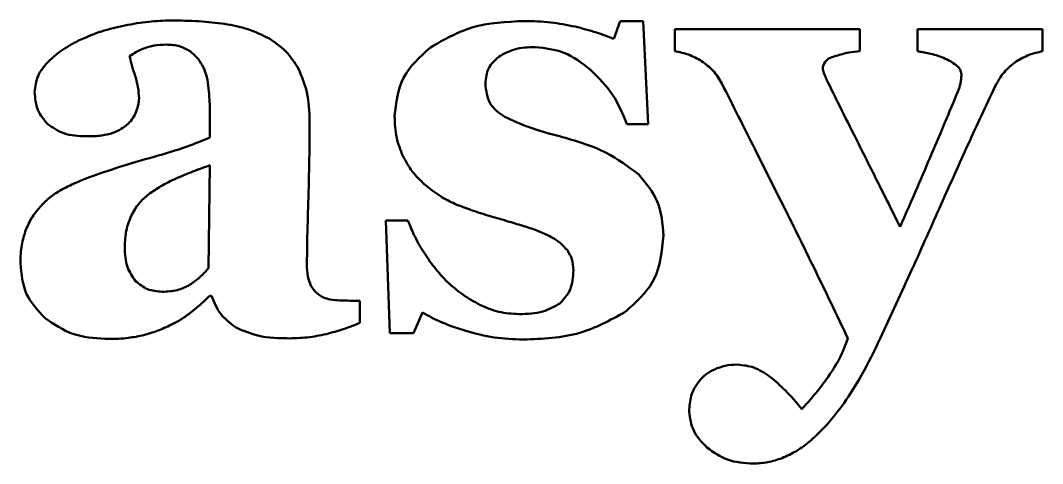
# Model space of a CAD drawing. Header units: millimetres. Extents: x 0 to 420, y 0 to 297.
# Drawn here: x 210.13 to 215.3, y 155.55 to 157.78 of the extents above; entities that cross this region are included whole.
import ezdxf

# ---------------------------------------------------------------- set-up
doc = ezdxf.new("R2010")
doc.units = ezdxf.units.MM
doc.header["$LTSCALE"] = 0.75
doc.layers.add('Visible', color=7, linetype='Continuous', lineweight=50)

msp = doc.modelspace()

# ---------------------------------------------------------------- linework, layer by layer
at = {"layer": 'Visible'}
for p, q in [((213.1616, 157.7819, 0.25), (213.1295, 157.6917, 0.25)), ((213.2778, 157.7819, 0.25), (213.1616, 157.7819, 0.25)), ((213.3023, 157.2606, 0.25), (213.2778, 157.7819, 0.25)), ((213.4368, 157.7406, 0.25), (213.4368, 157.629, 0.25)), ((214.3724, 157.7406, 0.25), (213.4368, 157.7406, 0.25)), ((214.3724, 157.629, 0.25), (214.3724, 157.7406, 0.25)), ((214.6644, 157.7406, 0.25), (214.6644, 157.629, 0.25)), ((215.2959, 157.7406, 0.25), (214.6644, 157.7406, 0.25)), ((215.2959, 157.629, 0.25), (215.2959, 157.7406, 0.25)), ((211.087, 157.3401, 0.25), (211.087, 157.1933, 0.25)), ((213.1952, 157.2606, 0.25), (213.3023, 157.2606, 0.25)), ((211.087, 157.0526, 0.25), (211.0808, 156.5331, 0.25)), ((211.9767, 156.7744, 0.25), (211.9966, 156.2041, 0.25)), ((212.0884, 156.7744, 0.25), (211.9767, 156.7744, 0.25)), ((211.087, 156.3937, 0.25), (211.0961, 156.3937, 0.25)), ((211.8453, 156.2561, 0.25), (211.8453, 156.3677, 0.25)), ((212.1159, 156.2041, 0.25), (212.1617, 156.3081, 0.25)), ((211.9966, 156.2041, 0.25), (212.1159, 156.2041, 0.25))]:
    msp.add_line(p, q, dxfattribs=at)
for points, knots in [([(210.8897, 157.7849, 0.25), (210.8524, 157.7837, 0.25), (210.7744, 157.7811, 0.25), (210.6975, 157.7671, 0.25), (210.6574, 157.7597, 0.25)], [-0.1170173, -0.1170173, -0.1170173, -0.1170173, -0.0611257, 0, 0, 0, 0]), ([(211.1619, 157.7674, 0.25), (211.1186, 157.7725, 0.25), (211.0282, 157.7832, 0.25), (210.9372, 157.7843, 0.25), (210.8897, 157.7849, 0.25)], [-0.1364343, -0.1364343, -0.1364343, -0.1364343, -0.0711249, 0, 0, 0, 0]), ([(212.677, 157.7819, 0.25), (212.5863, 157.7781, 0.25), (212.4172, 157.7711, 0.25), (212.2704, 157.6876, 0.25), (212.2023, 157.6489, 0.25)], [-0.2496704, -0.2496704, -0.2496704, -0.2496704, -0.1159107, 0, 0, 0, 0]), ([(212.933, 157.7536, 0.25), (212.8923, 157.7618, 0.25), (212.8078, 157.779, 0.25), (212.7216, 157.7809, 0.25), (212.677, 157.7819, 0.25)], [-0.1290454, -0.1290454, -0.1290454, -0.1290454, -0.0668846, 0, 0, 0, 0]), ([(210.6574, 157.7597, 0.25), (210.6176, 157.7508, 0.25), (210.5415, 157.7338, 0.25), (210.4699, 157.7032, 0.25), (210.4357, 157.6886, 0.25)], [-0.1166196, -0.1166196, -0.1166196, -0.1166196, -0.0556452, 0, 0, 0, 0]), ([(211.3851, 157.6947, 0.25), (211.3505, 157.7116, 0.25), (211.2794, 157.7462, 0.25), (211.2017, 157.7602, 0.25), (211.1619, 157.7674, 0.25)], [-0.1178592, -0.1178592, -0.1178592, -0.1178592, -0.0603826, 0, 0, 0, 0]), ([(213.1295, 157.6917, 0.25), (213.1, 157.703, 0.25), (213.0358, 157.7277, 0.25), (212.9691, 157.7445, 0.25), (212.933, 157.7536, 0.25)], [-0.103073, -0.103073, -0.103073, -0.103073, -0.0557976, 0, 0, 0, 0]), ([(210.4357, 157.6886, 0.25), (210.4046, 157.6732, 0.25), (210.3443, 157.6432, 0.25), (210.2942, 157.5981, 0.25), (210.2698, 157.5763, 0.25)], [-0.1005899, -0.1005899, -0.1005899, -0.1005899, -0.0488768, 0, 0, 0, 0]), ([(211.5357, 157.5396, 0.25), (211.5157, 157.5713, 0.25), (211.4765, 157.6337, 0.25), (211.4152, 157.6746, 0.25), (211.3851, 157.6947, 0.25)], [-0.1092061, -0.1092061, -0.1092061, -0.1092061, -0.0536861, 0, 0, 0, 0]), ([(210.6817, 157.6045, 0.25), (210.6922, 157.6114, 0.25), (210.7153, 157.6264, 0.25), (210.7405, 157.6375, 0.25), (210.7543, 157.6435, 0.25)], [-0.04128374, -0.04128374, -0.04128374, -0.04128374, -0.02253299, 0, 0, 0, 0]), ([(210.7543, 157.6435, 0.25), (210.7711, 157.6491, 0.25), (210.8075, 157.6612, 0.25), (210.846, 157.6621, 0.25), (210.8667, 157.6626, 0.25)], [-0.05729512, -0.05729512, -0.05729512, -0.05729512, -0.0309676, 0, 0, 0, 0]), ([(210.8667, 157.6626, 0.25), (210.8898, 157.6617, 0.25), (210.9329, 157.6599, 0.25), (210.9702, 157.6388, 0.25), (210.9876, 157.629, 0.25)], [-0.06350889, -0.06350889, -0.06350889, -0.06350889, -0.02941269, 0, 0, 0, 0]), ([(210.9876, 157.629, 0.25), (211.0018, 157.6173, 0.25), (211.0297, 157.5943, 0.25), (211.0466, 157.5622, 0.25), (211.0549, 157.5464, 0.25)], [-0.05373629, -0.05373629, -0.05373629, -0.05373629, -0.02642221, 0, 0, 0, 0]), ([(212.2023, 157.6489, 0.25), (212.1494, 157.6016, 0.25), (212.045, 157.5081, 0.25), (212.029, 157.369, 0.25), (212.0211, 157.3003, 0.25)], [-0.2026148, -0.2026148, -0.2026148, -0.2026148, -0.1000599, 0, 0, 0, 0]), ([(212.547, 157.6015, 0.25), (212.5731, 157.6157, 0.25), (212.6305, 157.6471, 0.25), (212.6961, 157.6492, 0.25), (212.732, 157.6504, 0.25)], [-0.09686129, -0.09686129, -0.09686129, -0.09686129, -0.05290849, 0, 0, 0, 0]), ([(212.732, 157.6504, 0.25), (212.7819, 157.6449, 0.25), (212.886, 157.6333, 0.25), (212.9687, 157.5686, 0.25), (213.0118, 157.535, 0.25)], [-0.1540049, -0.1540049, -0.1540049, -0.1540049, -0.0801528, 0, 0, 0, 0]), ([(213.4368, 157.629, 0.25), (213.4605, 157.6246, 0.25), (213.5087, 157.6156, 0.25), (213.5513, 157.5915, 0.25), (213.5729, 157.5793, 0.25)], [-0.07286986, -0.07286986, -0.07286986, -0.07286986, -0.03687853, 0, 0, 0, 0]), ([(214.2527, 157.6061, 0.25), (214.2739, 157.6123, 0.25), (214.313, 157.624, 0.25), (214.3537, 157.6274, 0.25), (214.3724, 157.629, 0.25)], [-0.06108052, -0.06108052, -0.06108052, -0.06108052, -0.02811053, 0, 0, 0, 0]), ([(214.6644, 157.629, 0.25), (214.6731, 157.6277, 0.25), (214.6925, 157.6247, 0.25), (214.7118, 157.6206, 0.25), (214.7224, 157.6183, 0.25)], [-0.0294835, -0.0294835, -0.0294835, -0.0294835, -0.01634616, 0, 0, 0, 0]), ([(214.7224, 157.6183, 0.25), (214.7344, 157.6154, 0.25), (214.7593, 157.6093, 0.25), (214.7833, 157.6001, 0.25), (214.7956, 157.5954, 0.25)], [-0.03839568, -0.03839568, -0.03839568, -0.03839568, -0.01984464, 0, 0, 0, 0]), ([(215.1621, 157.577, 0.25), (215.1836, 157.5895, 0.25), (215.2255, 157.6137, 0.25), (215.2728, 157.624, 0.25), (215.2959, 157.629, 0.25)], [-0.07214694, -0.07214694, -0.07214694, -0.07214694, -0.03513944, 0, 0, 0, 0]), ([(210.2698, 157.5763, 0.25), (210.25, 157.5533, 0.25), (210.2115, 157.509, 0.25), (210.205, 157.4508, 0.25), (210.2018, 157.4226, 0.25)], [-0.08578929, -0.08578929, -0.08578929, -0.08578929, -0.04149066, 0, 0, 0, 0]), ([(210.7078, 157.5113, 0.25), (210.7016, 157.5294, 0.25), (210.6911, 157.56, 0.25), (210.6844, 157.5916, 0.25), (210.6817, 157.6045, 0.25)], [-0.0484562, -0.0484562, -0.0484562, -0.0484562, -0.01979941, 0, 0, 0, 0]), ([(212.4797, 157.4654, 0.25), (212.4824, 157.4928, 0.25), (212.4876, 157.5467, 0.25), (212.5274, 157.5834, 0.25), (212.547, 157.6015, 0.25)], [-0.07831206, -0.07831206, -0.07831206, -0.07831206, -0.03861698, 0, 0, 0, 0]), ([(213.5729, 157.5793, 0.25), (213.5933, 157.5642, 0.25), (213.6352, 157.5332, 0.25), (213.6617, 157.4883, 0.25), (213.6753, 157.4654, 0.25)], [-0.07728514, -0.07728514, -0.07728514, -0.07728514, -0.03951734, 0, 0, 0, 0]), ([(214.1849, 157.551, 0.25), (214.1896, 157.5622, 0.25), (214.202, 157.5914, 0.25), (214.2334, 157.6005, 0.25), (214.2527, 157.6061, 0.25)], [-0.04572066, -0.04572066, -0.04572066, -0.04572066, -0.02823633, 0, 0, 0, 0]), ([(214.7956, 157.5954, 0.25), (214.8072, 157.5902, 0.25), (214.8295, 157.5803, 0.25), (214.8494, 157.5662, 0.25), (214.859, 157.5594, 0.25)], [-0.03648271, -0.03648271, -0.03648271, -0.03648271, -0.01749542, 0, 0, 0, 0]), ([(215.0543, 157.4486, 0.25), (215.0688, 157.4752, 0.25), (215.096, 157.5255, 0.25), (215.141, 157.5606, 0.25), (215.1621, 157.577, 0.25)], [-0.08463357, -0.08463357, -0.08463357, -0.08463357, -0.03973146, 0, 0, 0, 0]), ([(210.7292, 157.3905, 0.25), (210.7282, 157.4104, 0.25), (210.7261, 157.4515, 0.25), (210.714, 157.4909, 0.25), (210.7078, 157.5113, 0.25)], [-0.06154576, -0.06154576, -0.06154576, -0.06154576, -0.03180326, 0, 0, 0, 0]), ([(211.0549, 157.5464, 0.25), (211.061, 157.5307, 0.25), (211.0742, 157.4967, 0.25), (211.0785, 157.4604, 0.25), (211.0808, 157.441, 0.25)], [-0.05451172, -0.05451172, -0.05451172, -0.05451172, -0.02924963, 0, 0, 0, 0]), ([(211.5915, 157.2743, 0.25), (211.5901, 157.3244, 0.25), (211.5876, 157.4164, 0.25), (211.5519, 157.501, 0.25), (211.5357, 157.5396, 0.25)], [-0.1365804, -0.1365804, -0.1365804, -0.1365804, -0.0621994, 0, 0, 0, 0]), ([(213.0118, 157.535, 0.25), (213.0518, 157.4949, 0.25), (213.1312, 157.4156, 0.25), (213.174, 157.3119, 0.25), (213.1952, 157.2606, 0.25)], [-0.1665034, -0.1665034, -0.1665034, -0.1665034, -0.0824759, 0, 0, 0, 0]), ([(214.1895, 157.5243, 0.25), (214.1881, 157.5289, 0.25), (214.1856, 157.5376, 0.25), (214.1851, 157.5467, 0.25), (214.1849, 157.551, 0.25)], [-0.01361186, -0.01361186, -0.01361186, -0.01361186, -0.00642764, 0, 0, 0, 0]), ([(214.2062, 157.4823, 0.25), (214.2027, 157.4903, 0.25), (214.1966, 157.5041, 0.25), (214.1916, 157.5183, 0.25), (214.1895, 157.5243, 0.25)], [-0.02261053, -0.02261053, -0.02261053, -0.02261053, -0.00945217, 0, 0, 0, 0]), ([(214.859, 157.5594, 0.25), (214.8667, 157.5526, 0.25), (214.8814, 157.5396, 0.25), (214.8843, 157.5203, 0.25), (214.8857, 157.5113, 0.25)], [-0.02833407, -0.02833407, -0.02833407, -0.02833407, -0.01332455, 0, 0, 0, 0]), ([(214.8857, 157.5113, 0.25), (214.8855, 157.5075, 0.25), (214.8851, 157.4976, 0.25), (214.884, 157.4876, 0.25), (214.8834, 157.4815, 0.25)], [-0.01495325, -0.01495325, -0.01495325, -0.01495325, -0.00930843, 0, 0, 0, 0]), ([(212.5782, 157.2972, 0.25), (212.5495, 157.3175, 0.25), (212.4913, 157.3586, 0.25), (212.4836, 157.4295, 0.25), (212.4797, 157.4654, 0.25)], [-0.1017582, -0.1017582, -0.1017582, -0.1017582, -0.0515595, 0, 0, 0, 0]), ([(213.6753, 157.4654, 0.25), (213.7306, 157.3558, 0.25), (213.8357, 157.1473, 0.25), (213.9404, 156.9387, 0.25), (213.99, 156.8398, 0.25)], [-0.3501474, -0.3501474, -0.3501474, -0.3501474, -0.1659361, 0, 0, 0, 0]), ([(214.3536, 157.1857, 0.25), (214.3253, 157.242, 0.25), (214.2758, 157.3407, 0.25), (214.2271, 157.4398, 0.25), (214.2062, 157.4823, 0.25)], [-0.1655837, -0.1655837, -0.1655837, -0.1655837, -0.0710692, 0, 0, 0, 0]), ([(214.8834, 157.4815, 0.25), (214.8818, 157.4727, 0.25), (214.878, 157.452, 0.25), (214.8703, 157.4325, 0.25), (214.8658, 157.4212, 0.25)], [-0.03145261, -0.03145261, -0.03145261, -0.03145261, -0.01808712, 0, 0, 0, 0]), ([(210.2018, 157.4226, 0.25), (210.2042, 157.3913, 0.25), (210.209, 157.3304, 0.25), (210.2485, 157.2839, 0.25), (210.2677, 157.2613, 0.25)], [-0.08913062, -0.08913062, -0.08913062, -0.08913062, -0.04337705, 0, 0, 0, 0]), ([(211.0808, 157.441, 0.25), (211.0826, 157.4221, 0.25), (211.0858, 157.3885, 0.25), (211.0866, 157.3548, 0.25), (211.087, 157.3401, 0.25)], [-0.05055769, -0.05055769, -0.05055769, -0.05055769, -0.02218133, 0, 0, 0, 0]), ([(214.8658, 157.4212, 0.25), (214.8447, 157.3704, 0.25), (214.8021, 157.2679, 0.25), (214.7587, 157.1656, 0.25), (214.7369, 157.114, 0.25)], [-0.1665752, -0.1665752, -0.1665752, -0.1665752, -0.0840871, 0, 0, 0, 0]), ([(214.7837, 156.8562, 0.25), (214.8291, 156.9581, 0.25), (214.9175, 157.1563, 0.25), (215.0096, 157.353, 0.25), (215.0543, 157.4486, 0.25)], [-0.3256572, -0.3256572, -0.3256572, -0.3256572, -0.1583467, 0, 0, 0, 0]), ([(210.7154, 157.3255, 0.25), (210.7194, 157.3373, 0.25), (210.7266, 157.3585, 0.25), (210.7284, 157.3807, 0.25), (210.7292, 157.3905, 0.25)], [-0.03332303, -0.03332303, -0.03332303, -0.03332303, -0.01472089, 0, 0, 0, 0]), ([(210.6755, 157.2636, 0.25), (210.6838, 157.2722, 0.25), (210.7012, 157.2902, 0.25), (210.7105, 157.3134, 0.25), (210.7154, 157.3255, 0.25)], [-0.03713163, -0.03713163, -0.03713163, -0.03713163, -0.01941383, 0, 0, 0, 0]), ([(210.2677, 157.2613, 0.25), (210.2941, 157.2433, 0.25), (210.3524, 157.2034, 0.25), (210.4235, 157.2008, 0.25), (210.4624, 157.1994, 0.25)], [-0.1040364, -0.1040364, -0.1040364, -0.1040364, -0.0570705, 0, 0, 0, 0]), ([(210.5966, 157.2162, 0.25), (210.6108, 157.2224, 0.25), (210.6392, 157.2347, 0.25), (210.6634, 157.254, 0.25), (210.6755, 157.2636, 0.25)], [-0.04621804, -0.04621804, -0.04621804, -0.04621804, -0.02309056, 0, 0, 0, 0]), ([(211.5846, 156.8646, 0.25), (211.5866, 156.9382, 0.25), (211.5903, 157.0748, 0.25), (211.5911, 157.2114, 0.25), (211.5915, 157.2743, 0.25)], [-0.2048985, -0.2048985, -0.2048985, -0.2048985, -0.0944098, 0, 0, 0, 0]), ([(212.0211, 157.3003, 0.25), (212.0224, 157.2638, 0.25), (212.0249, 157.1946, 0.25), (212.0503, 157.1304, 0.25), (212.0624, 157.1, 0.25)], [-0.1029164, -0.1029164, -0.1029164, -0.1029164, -0.048588, 0, 0, 0, 0]), ([(212.8537, 157.1994, 0.25), (212.8006, 157.2136, 0.25), (212.7061, 157.2389, 0.25), (212.6172, 157.2794, 0.25), (212.5782, 157.2972, 0.25)], [-0.1463923, -0.1463923, -0.1463923, -0.1463923, -0.0642084, 0, 0, 0, 0]), ([(210.4624, 157.1994, 0.25), (210.4889, 157.1995, 0.25), (210.5343, 157.1997, 0.25), (210.5782, 157.2113, 0.25), (210.5966, 157.2162, 0.25)], [-0.06784295, -0.06784295, -0.06784295, -0.06784295, -0.02840134, 0, 0, 0, 0]), ([(211.087, 157.1933, 0.25), (211.0489, 157.1774, 0.25), (210.9571, 157.139, 0.25), (210.8613, 157.1119, 0.25), (210.8052, 157.096, 0.25)], [-0.1491489, -0.1491489, -0.1491489, -0.1491489, -0.0873366, 0, 0, 0, 0]), ([(213.2535, 157.0075, 0.25), (213.2007, 157.047, 0.25), (213.0803, 157.1368, 0.25), (212.9351, 157.1769, 0.25), (212.8537, 157.1994, 0.25)], [-0.2234788, -0.2234788, -0.2234788, -0.2234788, -0.1253786, 0, 0, 0, 0]), ([(214.5758, 156.7413, 0.25), (214.5362, 156.8208, 0.25), (214.4624, 156.969, 0.25), (214.3881, 157.1171, 0.25), (214.3536, 157.1857, 0.25)], [-0.2484515, -0.2484515, -0.2484515, -0.2484515, -0.115232, 0, 0, 0, 0]), ([(212.0624, 157.1, 0.25), (212.0772, 157.0731, 0.25), (212.1066, 157.0196, 0.25), (212.1506, 156.9773, 0.25), (212.1724, 156.9563, 0.25)], [-0.09097633, -0.09097633, -0.09097633, -0.09097633, -0.04515419, 0, 0, 0, 0]), ([(214.7369, 157.114, 0.25), (214.7124, 157.0569, 0.25), (214.6593, 156.9324, 0.25), (214.6051, 156.8084, 0.25), (214.5758, 156.7413, 0.25)], [-0.2030103, -0.2030103, -0.2030103, -0.2030103, -0.1098147, 0, 0, 0, 0]), ([(210.8052, 157.096, 0.25), (210.7453, 157.0788, 0.25), (210.6341, 157.0469, 0.25), (210.5248, 157.0088, 0.25), (210.4744, 156.9912, 0.25)], [-0.1735234, -0.1735234, -0.1735234, -0.1735234, -0.0800487, 0, 0, 0, 0]), ([(210.9167, 156.986, 0.25), (210.9448, 156.9981, 0.25), (211.0008, 157.0223, 0.25), (211.0583, 157.0425, 0.25), (211.087, 157.0526, 0.25)], [-0.09146976, -0.09146976, -0.09146976, -0.09146976, -0.04553055, 0, 0, 0, 0]), ([(213.3802, 156.6979, 0.25), (213.3754, 156.7574, 0.25), (213.3658, 156.8742, 0.25), (213.2905, 156.9637, 0.25), (213.2535, 157.0075, 0.25)], [-0.1710022, -0.1710022, -0.1710022, -0.1710022, -0.0838411, 0, 0, 0, 0]), ([(210.4744, 156.9912, 0.25), (210.4513, 156.982, 0.25), (210.4062, 156.9641, 0.25), (210.363, 156.9421, 0.25), (210.342, 156.9315, 0.25)], [-0.07267919, -0.07267919, -0.07267919, -0.07267919, -0.03526741, 0, 0, 0, 0]), ([(210.7786, 156.907, 0.25), (210.7987, 156.9211, 0.25), (210.8423, 156.9515, 0.25), (210.8906, 156.9739, 0.25), (210.9167, 156.986, 0.25)], [-0.07966422, -0.07966422, -0.07966422, -0.07966422, -0.04291729, 0, 0, 0, 0]), ([(212.1724, 156.9563, 0.25), (212.1978, 156.9358, 0.25), (212.2454, 156.8972, 0.25), (212.3004, 156.8703, 0.25), (212.3261, 156.8577, 0.25)], [-0.09154171, -0.09154171, -0.09154171, -0.09154171, -0.04279077, 0, 0, 0, 0]), ([(210.342, 156.9315, 0.25), (210.3225, 156.9201, 0.25), (210.2836, 156.8974, 0.25), (210.2515, 156.866, 0.25), (210.2356, 156.8503, 0.25)], [-0.06715289, -0.06715289, -0.06715289, -0.06715289, -0.03340961, 0, 0, 0, 0]), ([(210.6896, 156.7975, 0.25), (210.7012, 156.8186, 0.25), (210.7243, 156.8605, 0.25), (210.7606, 156.8916, 0.25), (210.7786, 156.907, 0.25)], [-0.07108346, -0.07108346, -0.07108346, -0.07108346, -0.03517256, 0, 0, 0, 0]), ([(210.2356, 156.8503, 0.25), (210.2197, 156.8317, 0.25), (210.1877, 156.7944, 0.25), (210.1676, 156.7496, 0.25), (210.1575, 156.727, 0.25)], [-0.07328855, -0.07328855, -0.07328855, -0.07328855, -0.0368065, 0, 0, 0, 0]), ([(211.5777, 156.5527, 0.25), (211.5782, 156.5912, 0.25), (211.5795, 156.6952, 0.25), (211.5826, 156.7991, 0.25), (211.5846, 156.8646, 0.25)], [-0.1559819, -0.1559819, -0.1559819, -0.1559819, -0.0982619, 0, 0, 0, 0]), ([(212.3261, 156.8577, 0.25), (212.3532, 156.847, 0.25), (212.4116, 156.8238, 0.25), (212.4719, 156.8056, 0.25), (212.5042, 156.7958, 0.25)], [-0.09431948, -0.09431948, -0.09431948, -0.09431948, -0.05064701, 0, 0, 0, 0]), ([(213.99, 156.8398, 0.25), (214.0405, 156.738, 0.25), (214.1497, 156.5181, 0.25), (214.2555, 156.2966, 0.25), (214.3123, 156.1776, 0.25)], [-0.3682745, -0.3682745, -0.3682745, -0.3682745, -0.1978106, 0, 0, 0, 0]), ([(214.4749, 156.1766, 0.25), (214.5292, 156.294, 0.25), (214.6336, 156.5199, 0.25), (214.735, 156.7471, 0.25), (214.7837, 156.8562, 0.25)], [-0.3732287, -0.3732287, -0.3732287, -0.3732287, -0.1792047, 0, 0, 0, 0]), ([(210.6574, 156.6404, 0.25), (210.6584, 156.6689, 0.25), (210.6604, 156.7231, 0.25), (210.6802, 156.7736, 0.25), (210.6896, 156.7975, 0.25)], [-0.0806885, -0.0806885, -0.0806885, -0.0806885, -0.03825815, 0, 0, 0, 0]), ([(212.5042, 156.7958, 0.25), (212.5361, 156.7864, 0.25), (212.5945, 156.7692, 0.25), (212.6528, 156.7517, 0.25), (212.6792, 156.7438, 0.25)], [-0.0913035, -0.0913035, -0.0913035, -0.0913035, -0.04138657, 0, 0, 0, 0]), ([(212.1648, 156.6192, 0.25), (212.1486, 156.6461, 0.25), (212.1188, 156.6957, 0.25), (212.0979, 156.7497, 0.25), (212.0884, 156.7744, 0.25)], [-0.08663247, -0.08663247, -0.08663247, -0.08663247, -0.03966177, 0, 0, 0, 0]), ([(212.6792, 156.7438, 0.25), (212.7022, 156.7364, 0.25), (212.7469, 156.722, 0.25), (212.7893, 156.7017, 0.25), (212.81, 156.6918, 0.25)], [-0.07040834, -0.07040834, -0.07040834, -0.07040834, -0.03429696, 0, 0, 0, 0]), ([(210.1575, 156.727, 0.25), (210.1494, 156.7015, 0.25), (210.1321, 156.6465, 0.25), (210.1307, 156.5888, 0.25), (210.1299, 156.5579, 0.25)], [-0.08608404, -0.08608404, -0.08608404, -0.08608404, -0.04615671, 0, 0, 0, 0]), ([(212.81, 156.6918, 0.25), (212.8266, 156.6821, 0.25), (212.8582, 156.6635, 0.25), (212.8825, 156.636, 0.25), (212.8941, 156.623, 0.25)], [-0.05462126, -0.05462126, -0.05462126, -0.05462126, -0.02594659, 0, 0, 0, 0]), ([(213.1838, 156.3096, 0.25), (213.2411, 156.3607, 0.25), (213.3572, 156.4643, 0.25), (213.3725, 156.6194, 0.25), (213.3802, 156.6979, 0.25)], [-0.2248358, -0.2248358, -0.2248358, -0.2248358, -0.1139017, 0, 0, 0, 0]), ([(210.7118, 156.4672, 0.25), (210.696, 156.4898, 0.25), (210.6599, 156.5414, 0.25), (210.6583, 156.6048, 0.25), (210.6574, 156.6404, 0.25)], [-0.09255199, -0.09255199, -0.09255199, -0.09255199, -0.05197897, 0, 0, 0, 0]), ([(212.2871, 156.464, 0.25), (212.2647, 156.4878, 0.25), (212.2194, 156.536, 0.25), (212.1831, 156.5913, 0.25), (212.1648, 156.6192, 0.25)], [-0.09895696, -0.09895696, -0.09895696, -0.09895696, -0.05002059, 0, 0, 0, 0]), ([(212.8941, 156.623, 0.25), (212.903, 156.6084, 0.25), (212.9218, 156.5775, 0.25), (212.9237, 156.5412, 0.25), (212.9246, 156.5221, 0.25)], [-0.05346018, -0.05346018, -0.05346018, -0.05346018, -0.02816198, 0, 0, 0, 0]), ([(210.1299, 156.5579, 0.25), (210.1348, 156.5033, 0.25), (210.1444, 156.396, 0.25), (210.2189, 156.3182, 0.25), (210.2555, 156.28, 0.25)], [-0.1565839, -0.1565839, -0.1565839, -0.1565839, -0.0770269, 0, 0, 0, 0]), ([(211.0808, 156.5331, 0.25), (211.0665, 156.5169, 0.25), (211.038, 156.4847, 0.25), (211.0026, 156.4603, 0.25), (210.9849, 156.4481, 0.25)], [-0.06429513, -0.06429513, -0.06429513, -0.06429513, -0.03203306, 0, 0, 0, 0]), ([(211.5984, 156.4442, 0.25), (211.5924, 156.4597, 0.25), (211.5789, 156.4945, 0.25), (211.5781, 156.5319, 0.25), (211.5777, 156.5527, 0.25)], [-0.05562327, -0.05562327, -0.05562327, -0.05562327, -0.03087589, 0, 0, 0, 0]), ([(212.9246, 156.5221, 0.25), (212.9228, 156.4877, 0.25), (212.9193, 156.4237, 0.25), (212.8764, 156.3765, 0.25), (212.8566, 156.3547, 0.25)], [-0.09284299, -0.09284299, -0.09284299, -0.09284299, -0.04290409, 0, 0, 0, 0]), ([(210.8461, 156.4136, 0.25), (210.8206, 156.4157, 0.25), (210.7704, 156.4199, 0.25), (210.7312, 156.4516, 0.25), (210.7118, 156.4672, 0.25)], [-0.07378555, -0.07378555, -0.07378555, -0.07378555, -0.03645063, 0, 0, 0, 0]), ([(210.9849, 156.4481, 0.25), (210.9647, 156.438, 0.25), (210.921, 156.4164, 0.25), (210.8722, 156.4146, 0.25), (210.8461, 156.4136, 0.25)], [-0.07226248, -0.07226248, -0.07226248, -0.07226248, -0.03869771, 0, 0, 0, 0]), ([(211.6618, 156.3845, 0.25), (211.6485, 156.3919, 0.25), (211.6223, 156.4064, 0.25), (211.6063, 156.4317, 0.25), (211.5984, 156.4442, 0.25)], [-0.04416059, -0.04416059, -0.04416059, -0.04416059, -0.02176679, 0, 0, 0, 0]), ([(212.4515, 156.3478, 0.25), (212.4216, 156.3644, 0.25), (212.3626, 156.3971, 0.25), (212.3121, 156.4419, 0.25), (212.2871, 156.464, 0.25)], [-0.1009055, -0.1009055, -0.1009055, -0.1009055, -0.0498921, 0, 0, 0, 0]), ([(210.9867, 156.305, 0.25), (211.0033, 156.3183, 0.25), (211.0382, 156.3461, 0.25), (211.0702, 156.3773, 0.25), (211.087, 156.3937, 0.25)], [-0.06697346, -0.06697346, -0.06697346, -0.06697346, -0.03510847, 0, 0, 0, 0]), ([(211.0961, 156.3937, 0.25), (211.109, 156.3612, 0.25), (211.1345, 156.2968, 0.25), (211.1895, 156.2547, 0.25), (211.2167, 156.2339, 0.25)], [-0.1017697, -0.1017697, -0.1017697, -0.1017697, -0.0503378, 0, 0, 0, 0]), ([(211.7436, 156.37, 0.25), (211.7273, 156.3707, 0.25), (211.6994, 156.372, 0.25), (211.6729, 156.3808, 0.25), (211.6618, 156.3845, 0.25)], [-0.04170978, -0.04170978, -0.04170978, -0.04170978, -0.01741723, 0, 0, 0, 0]), ([(211.8453, 156.3677, 0.25), (211.8291, 156.3678, 0.25), (211.7952, 156.3681, 0.25), (211.7614, 156.3693, 0.25), (211.7436, 156.37, 0.25)], [-0.05084963, -0.05084963, -0.05084963, -0.05084963, -0.026673, 0, 0, 0, 0]), ([(212.6494, 156.3004, 0.25), (212.6149, 156.3024, 0.25), (212.546, 156.3063, 0.25), (212.4829, 156.334, 0.25), (212.4515, 156.3478, 0.25)], [-0.1025272, -0.1025272, -0.1025272, -0.1025272, -0.0510645, 0, 0, 0, 0]), ([(212.8566, 156.3547, 0.25), (212.8286, 156.3389, 0.25), (212.7647, 156.3029, 0.25), (212.6909, 156.3013, 0.25), (212.6494, 156.3004, 0.25)], [-0.1085397, -0.1085397, -0.1085397, -0.1085397, -0.061054, 0, 0, 0, 0]), ([(210.2555, 156.28, 0.25), (210.3001, 156.2494, 0.25), (210.3915, 156.1868, 0.25), (210.5021, 156.179, 0.25), (210.5587, 156.1751, 0.25)], [-0.1630215, -0.1630215, -0.1630215, -0.1630215, -0.0833456, 0, 0, 0, 0]), ([(210.8833, 156.2423, 0.25), (210.9014, 156.2514, 0.25), (210.9375, 156.2696, 0.25), (210.9703, 156.2932, 0.25), (210.9867, 156.305, 0.25)], [-0.06053126, -0.06053126, -0.06053126, -0.06053126, -0.0302227, 0, 0, 0, 0]), ([(212.1617, 156.3081, 0.25), (212.1926, 156.2913, 0.25), (212.2627, 156.2533, 0.25), (212.3387, 156.2291, 0.25), (212.3811, 156.2156, 0.25)], [-0.1192774, -0.1192774, -0.1192774, -0.1192774, -0.0666731, 0, 0, 0, 0]), ([(212.6708, 156.172, 0.25), (212.7685, 156.1759, 0.25), (212.9503, 156.183, 0.25), (213.1099, 156.2695, 0.25), (213.1838, 156.3096, 0.25)], [-0.2686942, -0.2686942, -0.2686942, -0.2686942, -0.1244322, 0, 0, 0, 0]), ([(210.7447, 156.1919, 0.25), (210.7676, 156.1984, 0.25), (210.815, 156.2119, 0.25), (210.86, 156.2319, 0.25), (210.8833, 156.2423, 0.25)], [-0.07381389, -0.07381389, -0.07381389, -0.07381389, -0.03825169, 0, 0, 0, 0]), ([(211.2167, 156.2339, 0.25), (211.2539, 156.2178, 0.25), (211.3416, 156.1797, 0.25), (211.4376, 156.1787, 0.25), (211.4928, 156.1781, 0.25)], [-0.1421193, -0.1421193, -0.1421193, -0.1421193, -0.0817342, 0, 0, 0, 0]), ([(211.6866, 156.2026, 0.25), (211.7153, 156.2106, 0.25), (211.7691, 156.2256, 0.25), (211.821, 156.2464, 0.25), (211.8453, 156.2561, 0.25)], [-0.08378358, -0.08378358, -0.08378358, -0.08378358, -0.03918367, 0, 0, 0, 0]), ([(210.5587, 156.1751, 0.25), (210.5942, 156.1753, 0.25), (210.6567, 156.1757, 0.25), (210.7182, 156.187, 0.25), (210.7447, 156.1919, 0.25)], [-0.09356305, -0.09356305, -0.09356305, -0.09356305, -0.04040479, 0, 0, 0, 0]), ([(211.4928, 156.1781, 0.25), (211.5261, 156.1791, 0.25), (211.5915, 156.1809, 0.25), (211.6553, 156.1955, 0.25), (211.6866, 156.2026, 0.25)], [-0.09786286, -0.09786286, -0.09786286, -0.09786286, -0.04799367, 0, 0, 0, 0]), ([(212.3811, 156.2156, 0.25), (212.4286, 156.2029, 0.25), (212.5235, 156.1775, 0.25), (212.6217, 156.1738, 0.25), (212.6708, 156.172, 0.25)], [-0.1469012, -0.1469012, -0.1469012, -0.1469012, -0.0734908, 0, 0, 0, 0]), ([(214.3123, 156.1776, 0.25), (214.2987, 156.1421, 0.25), (214.2705, 156.069, 0.25), (214.226, 156.0045, 0.25), (214.2031, 155.9714, 0.25)], [-0.1170305, -0.1170305, -0.1170305, -0.1170305, -0.0601964, 0, 0, 0, 0]), ([(214.2914, 155.8494, 0.25), (214.3225, 155.8965, 0.25), (214.3916, 156.001, 0.25), (214.4453, 156.1143, 0.25), (214.4749, 156.1766, 0.25)], [-0.187756, -0.187756, -0.187756, -0.187756, -0.1032428, 0, 0, 0, 0]), ([(213.6378, 156.0214, 0.25), (213.6222, 156.0136, 0.25), (213.5934, 155.9992, 0.25), (213.572, 155.9752, 0.25), (213.5621, 155.9641, 0.25)], [-0.0478348, -0.0478348, -0.0478348, -0.0478348, -0.02201785, 0, 0, 0, 0]), ([(213.7531, 156.0451, 0.25), (213.7326, 156.0443, 0.25), (213.6928, 156.0426, 0.25), (213.6557, 156.0283, 0.25), (213.6378, 156.0214, 0.25)], [-0.0592356, -0.0592356, -0.0592356, -0.0592356, -0.02863156, 0, 0, 0, 0]), ([(213.9166, 155.9855, 0.25), (213.8909, 156.0029, 0.25), (213.8413, 156.0364, 0.25), (213.7818, 156.0423, 0.25), (213.7531, 156.0451, 0.25)], [-0.08823961, -0.08823961, -0.08823961, -0.08823961, -0.04248672, 0, 0, 0, 0]), ([(213.5621, 155.9641, 0.25), (213.5525, 155.9515, 0.25), (213.5346, 155.9281, 0.25), (213.5247, 155.9004, 0.25), (213.5201, 155.8877, 0.25)], [-0.04384593, -0.04384593, -0.04384593, -0.04384593, -0.02026345, 0, 0, 0, 0]), ([(214.0786, 155.8204, 0.25), (214.052, 155.8527, 0.25), (214.0029, 155.9125, 0.25), (213.9438, 155.9625, 0.25), (213.9166, 155.9855, 0.25)], [-0.1158534, -0.1158534, -0.1158534, -0.1158534, -0.0533069, 0, 0, 0, 0]), ([(214.2031, 155.9714, 0.25), (214.1809, 155.9416, 0.25), (214.1419, 155.8892, 0.25), (214.0977, 155.8411, 0.25), (214.0786, 155.8204, 0.25)], [-0.09792007, -0.09792007, -0.09792007, -0.09792007, -0.0422781, 0, 0, 0, 0]), ([(213.5201, 155.8877, 0.25), (213.5172, 155.875, 0.25), (213.5112, 155.8488, 0.25), (213.5105, 155.822, 0.25), (213.5102, 155.8082, 0.25)], [-0.04014714, -0.04014714, -0.04014714, -0.04014714, -0.02067676, 0, 0, 0, 0]), ([(213.5102, 155.8082, 0.25), (213.5146, 155.7747, 0.25), (213.5239, 155.7043, 0.25), (213.5735, 155.6531, 0.25), (213.5996, 155.6262, 0.25)], [-0.1037849, -0.1037849, -0.1037849, -0.1037849, -0.054532, 0, 0, 0, 0]), ([(214.1248, 155.6614, 0.25), (214.1524, 155.6873, 0.25), (214.2137, 155.7449, 0.25), (214.2639, 155.8124, 0.25), (214.2914, 155.8494, 0.25)], [-0.1258488, -0.1258488, -0.1258488, -0.1258488, -0.0690928, 0, 0, 0, 0]), ([(213.9795, 155.5727, 0.25), (214.0041, 155.5838, 0.25), (214.0562, 155.6073, 0.25), (214.1011, 155.6427, 0.25), (214.1248, 155.6614, 0.25)], [-0.08537096, -0.08537096, -0.08537096, -0.08537096, -0.04503143, 0, 0, 0, 0]), ([(213.5996, 155.6262, 0.25), (213.6329, 155.6026, 0.25), (213.703, 155.5528, 0.25), (213.7891, 155.5478, 0.25), (213.8343, 155.5452, 0.25)], [-0.1263842, -0.1263842, -0.1263842, -0.1263842, -0.0664213, 0, 0, 0, 0]), ([(213.8343, 155.5452, 0.25), (213.8588, 155.5464, 0.25), (213.9085, 155.5488, 0.25), (213.9557, 155.5647, 0.25), (213.9795, 155.5727, 0.25)], [-0.07422694, -0.07422694, -0.07422694, -0.07422694, -0.03756428, 0, 0, 0, 0])]:
    msp.add_open_spline(points, degree=3, knots=knots, dxfattribs=at)

doc.saveas('drawing.dxf')
